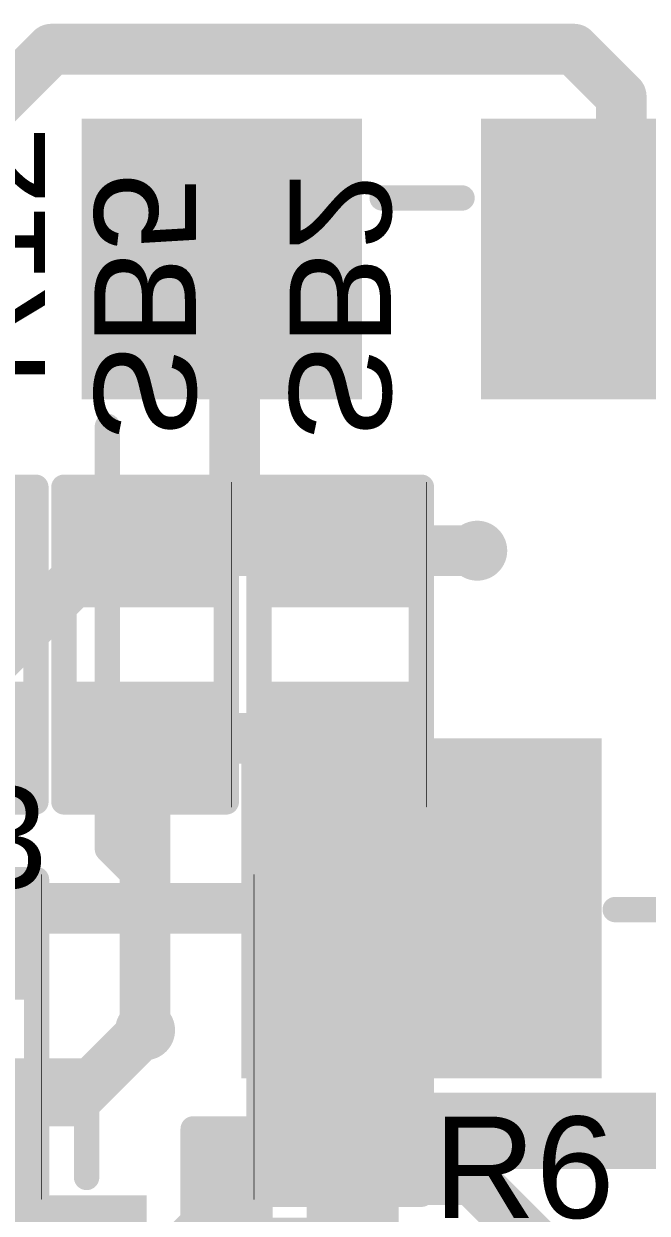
# Model space of a CAD drawing. Header units: inches. Extents: x 28 to 136, y 32 to 73.
# Drawn here: x 50.92 to 54.04, y 55.95 to 61.91 of the extents above; entities that cross this region are included whole.
import ezdxf

# ---------------------------------------------------------------- set-up
doc = ezdxf.new("R2010")
doc.units = ezdxf.units.IN
for name, color, linetype in [('Bottom Layer', 5, 'Continuous'), ('Bottom Overlay', 54, 'Continuous'), ('Bottom Paste', 16, 'Continuous'), ('Bottom Solder', 6, 'Continuous'), ('Top Layer', 1, 'Continuous'), ('Top Overlay', 2, 'Continuous'), ('Top Paste', 8, 'Continuous'), ('Top Solder', 216, 'Continuous'), ('Via Holes', 16, 'Continuous')]:
    doc.layers.add(name, color=color, linetype=linetype)
doc.styles.add('Arial', font='', dxfattribs={"height": 0.2})
doc.styles.get('Arial').set_extended_font_data('Arial')

# ---------------------------------------------------------------- blocks, each defined once
blk = doc.blocks.new('16_QFN__3_3___5')
at = {"layer": 'Top Layer'}
for points in [[(-0.875, 1.8), (-0.625, 1.8), (-0.625, 1.1), (-0.875, 1.1)], [(-0.375, 1.8), (-0.125, 1.8), (-0.125, 1.1), (-0.375, 1.1)], [(0.125, 1.8), (0.375, 1.8), (0.375, 1.1), (0.125, 1.1)], [(0.625, 1.8), (0.875, 1.8), (0.875, 1.1), (0.625, 1.1)], [(-1.1, 0.875), (-1.1, 0.625), (-1.8, 0.625), (-1.8, 0.875)], [(-0.85, 0.85), (0.85, 0.85), (0.85, -0.85), (-0.85, -0.85)], [(1.8, 0.875), (1.8, 0.625), (1.1, 0.625), (1.1, 0.875)], [(-1.1, 0.375), (-1.1, 0.125), (-1.8, 0.125), (-1.8, 0.375)], [(1.8, 0.375), (1.8, 0.125), (1.1, 0.125), (1.1, 0.375)], [(-1.1, -0.125), (-1.1, -0.375), (-1.8, -0.375), (-1.8, -0.125)], [(1.8, -0.125), (1.8, -0.375), (1.1, -0.375), (1.1, -0.125)], [(-1.1, -0.625), (-1.1, -0.875), (-1.8, -0.875), (-1.8, -0.625)], [(1.8, -0.625), (1.8, -0.875), (1.1, -0.875), (1.1, -0.625)], [(-0.875, -1.1), (-0.625, -1.1), (-0.625, -1.8), (-0.875, -1.8)], [(-0.375, -1.1), (-0.125, -1.1), (-0.125, -1.8), (-0.375, -1.8)], [(0.125, -1.1), (0.375, -1.1), (0.375, -1.8), (0.125, -1.8)], [(0.625, -1.1), (0.875, -1.1), (0.875, -1.8), (0.625, -1.8)]]:
    blk.add_hatch(color=1, dxfattribs=at).paths.add_polyline_path(points)
at = {"layer": 'Top Paste'}
for points in [[(-0.875, 1.8), (-0.625, 1.8), (-0.625, 1.1), (-0.875, 1.1)], [(-0.375, 1.8), (-0.125, 1.8), (-0.125, 1.1), (-0.375, 1.1)], [(0.125, 1.8), (0.375, 1.8), (0.375, 1.1), (0.125, 1.1)], [(0.625, 1.8), (0.875, 1.8), (0.875, 1.1), (0.625, 1.1)], [(-1.1, 0.875), (-1.1, 0.625), (-1.8, 0.625), (-1.8, 0.875)], [(-0.85, 0.85), (0.85, 0.85), (0.85, -0.85), (-0.85, -0.85)], [(1.8, 0.875), (1.8, 0.625), (1.1, 0.625), (1.1, 0.875)], [(-1.1, 0.375), (-1.1, 0.125), (-1.8, 0.125), (-1.8, 0.375)], [(1.8, 0.375), (1.8, 0.125), (1.1, 0.125), (1.1, 0.375)], [(-1.1, -0.125), (-1.1, -0.375), (-1.8, -0.375), (-1.8, -0.125)], [(1.8, -0.125), (1.8, -0.375), (1.1, -0.375), (1.1, -0.125)], [(-1.1, -0.625), (-1.1, -0.875), (-1.8, -0.875), (-1.8, -0.625)], [(1.8, -0.625), (1.8, -0.875), (1.1, -0.875), (1.1, -0.625)], [(-0.875, -1.1), (-0.625, -1.1), (-0.625, -1.8), (-0.875, -1.8)], [(-0.375, -1.1), (-0.125, -1.1), (-0.125, -1.8), (-0.375, -1.8)], [(0.125, -1.1), (0.375, -1.1), (0.375, -1.8), (0.125, -1.8)], [(0.625, -1.1), (0.875, -1.1), (0.875, -1.8), (0.625, -1.8)]]:
    blk.add_hatch(color=8, dxfattribs=at).paths.add_polyline_path(points)
at = {"layer": 'Top Solder'}
for points in [[(-0.9766, 1.9016), (-0.5234, 1.9016), (-0.5234, 0.9984), (-0.9766, 0.9984)], [(-0.4766, 1.9016), (-0.0234, 1.9016), (-0.0234, 0.9984), (-0.4766, 0.9984)], [(0.0234, 1.9016), (0.4766, 1.9016), (0.4766, 0.9984), (0.0234, 0.9984)], [(0.5234, 1.9016), (0.9766, 1.9016), (0.9766, 0.9984), (0.5234, 0.9984)], [(-0.9984, 0.9766), (-0.9984, 0.5234), (-1.9016, 0.5234), (-1.9016, 0.9766)], [(1.9016, 0.9766), (1.9016, 0.5234), (0.9984, 0.5234), (0.9984, 0.9766)], [(-0.9516, 0.9516), (0.9516, 0.9516), (0.9516, -0.9516), (-0.9516, -0.9516)], [(-0.9984, 0.4766), (-0.9984, 0.0234), (-1.9016, 0.0234), (-1.9016, 0.4766)], [(1.9016, 0.4766), (1.9016, 0.0234), (0.9984, 0.0234), (0.9984, 0.4766)], [(-0.9984, -0.0234), (-0.9984, -0.4766), (-1.9016, -0.4766), (-1.9016, -0.0234)], [(1.9016, -0.0234), (1.9016, -0.4766), (0.9984, -0.4766), (0.9984, -0.0234)], [(-0.9984, -0.5234), (-0.9984, -0.9766), (-1.9016, -0.9766), (-1.9016, -0.5234)], [(1.9016, -0.5234), (1.9016, -0.9766), (0.9984, -0.9766), (0.9984, -0.5234)], [(-0.9766, -0.9984), (-0.5234, -0.9984), (-0.5234, -1.9016), (-0.9766, -1.9016)], [(-0.4766, -0.9984), (-0.0234, -0.9984), (-0.0234, -1.9016), (-0.4766, -1.9016)], [(0.0234, -0.9984), (0.4766, -0.9984), (0.4766, -1.9016), (0.0234, -1.9016)], [(0.5234, -0.9984), (0.9766, -0.9984), (0.9766, -1.9016), (0.5234, -1.9016)]]:
    blk.add_hatch(color=216, dxfattribs=at).paths.add_polyline_path(points)
at = {"layer": 'Top Overlay', "const_width": 0.127}
for points in [[(-1.6002, 1.6002), (-1.0668, 1.6002)], [(-1.6002, 1.6002), (-1.6002, 1.0668)], [(1.0668, 1.6002), (1.6002, 1.6002)], [(1.6002, 1.6002), (1.6002, 1.0668)], [(-2.0828, 0.889), (-2.0828, 0.635)], [(-2.0828, 0.889), (-1.9558, 0.762)], [(-1.9558, 0.762), (-2.0828, 0.635)], [(-1.6002, -1.0668), (-1.6002, -1.6002)], [(1.6002, -1.0668), (1.6002, -1.6002)], [(-1.6002, -1.6002), (-1.0668, -1.6002)], [(1.0668, -1.6002), (1.6002, -1.6002)]]:
    blk.add_lwpolyline(points, dxfattribs=at)
at = {"layer": 'Top Overlay', "const_width": 0.0635}
for points in [[(-1.632, 1.6002, 1), (-1.5684, 1.6002, 1)], [(-1.632, 1.6002, 1), (-1.5684, 1.6002, 1)], [(-1.0985, 1.6002, 1), (-1.0351, 1.6002, 1)], [(1.035, 1.6002, 1), (1.0985, 1.6002, 1)], [(1.5684, 1.6002, 1), (1.6319, 1.6002, 1)], [(1.5684, 1.6002, 1), (1.6319, 1.6002, 1)], [(-1.632, 1.0668, 1), (-1.5684, 1.0668, 1)], [(1.5684, 1.0668, 1), (1.6319, 1.0668, 1)], [(-2.1145, 0.889, 1), (-2.0511, 0.889, 1)], [(-2.1145, 0.889, 1), (-2.0511, 0.889, 1)], [(-1.9875, 0.762, 1), (-1.9241, 0.762, 1)], [(-1.9875, 0.762, 1), (-1.9241, 0.762, 1)], [(-2.1145, 0.635, 1), (-2.0511, 0.635, 1)], [(-2.1145, 0.635, 1), (-2.0511, 0.635, 1)], [(-1.632, -1.0668, 1), (-1.5684, -1.0668, 1)], [(1.5684, -1.0668, 1), (1.6319, -1.0668, 1)], [(-1.632, -1.6002, 1), (-1.5684, -1.6002, 1)], [(-1.632, -1.6002, 1), (-1.5684, -1.6002, 1)], [(-1.0985, -1.6002, 1), (-1.0351, -1.6002, 1)], [(1.035, -1.6002, 1), (1.0985, -1.6002, 1)], [(1.5684, -1.6002, 1), (1.6319, -1.6002, 1)], [(1.5684, -1.6002, 1), (1.6319, -1.6002, 1)]]:
    blk.add_lwpolyline(points, format="xyb", close=True, dxfattribs=at)
blk = doc.blocks.new('S______B______0402_B_9')
at = {"layer": 'Bottom Layer'}
for points in [[(-0.2413, 0.3175), (-0.2413, -0.3175), (-0.6985, -0.3175), (-0.6985, 0.3175)], [(0.6985, 0.3175), (0.6985, -0.3175), (0.2413, -0.3175), (0.2413, 0.3175)]]:
    blk.add_hatch(color=5, dxfattribs=at).paths.add_polyline_path(points)
at = {"layer": 'Bottom Paste'}
for points in [[(-0.2413, 0.3175), (-0.2413, -0.3175), (-0.6985, -0.3175), (-0.6985, 0.3175)], [(0.6985, 0.3175), (0.6985, -0.3175), (0.2413, -0.3175), (0.2413, 0.3175)]]:
    blk.add_hatch(color=16, dxfattribs=at).paths.add_polyline_path(points)
at = {"layer": 'Bottom Solder'}
for points in [[(-0.1863, 0.3725), (-0.1863, -0.3725), (-0.7535, -0.3725), (-0.7535, 0.3725)], [(0.7535, 0.3725), (0.7535, -0.3725), (0.1863, -0.3725), (0.1863, 0.3725)]]:
    blk.add_hatch(color=6, dxfattribs=at).paths.add_polyline_path(points)
at = {"layer": 'Bottom Overlay'}
for points, const_width in [([(-0.7874, -0.4064), (-0.7874, 0.4064)], 0.127), ([(0.7874, 0.4064), (-0.7874, 0.4064)], 0.127), ([(0.8128, 0.4318), (-0.8128, 0.4318)], 0.00323), ([(0.7874, -0.4064), (0.7874, 0.4064)], 0.127), ([(0.7874, -0.4064), (-0.7874, -0.4064)], 0.127)]:
    blk.add_lwpolyline(points, dxfattribs=dict(at, const_width=const_width))
for points, const_width in [([(-0.8191, 0.4064, 1), (-0.7556, 0.4064, 1)], 0.0635), ([(-0.8191, 0.4064, 1), (-0.7556, 0.4064, 1)], 0.0635), ([(-0.8136, 0.4318, 1), (-0.812, 0.4318, 1)], 0.00161), ([(0.7556, 0.4064, 1), (0.8191, 0.4064, 1)], 0.0635), ([(0.7556, 0.4064, 1), (0.8191, 0.4064, 1)], 0.0635), ([(0.812, 0.4318, 1), (0.8136, 0.4318, 1)], 0.00161), ([(-0.8191, -0.4064, 1), (-0.7556, -0.4064, 1)], 0.0635), ([(-0.8191, -0.4064, 1), (-0.7556, -0.4064, 1)], 0.0635), ([(0.7556, -0.4064, 1), (0.8191, -0.4064, 1)], 0.0635), ([(0.7556, -0.4064, 1), (0.8191, -0.4064, 1)], 0.0635)]:
    blk.add_lwpolyline(points, format="xyb", close=True, dxfattribs=dict(at, const_width=const_width))
blk = doc.blocks.new('S______B______0402_B_11')
at = {"layer": 'Bottom Layer'}
for points in [[(-0.2413, 0.3175), (-0.2413, -0.3175), (-0.6985, -0.3175), (-0.6985, 0.3175)], [(0.6985, 0.3175), (0.6985, -0.3175), (0.2413, -0.3175), (0.2413, 0.3175)]]:
    blk.add_hatch(color=5, dxfattribs=at).paths.add_polyline_path(points)
at = {"layer": 'Bottom Paste'}
for points in [[(-0.2413, 0.3175), (-0.2413, -0.3175), (-0.6985, -0.3175), (-0.6985, 0.3175)], [(0.6985, 0.3175), (0.6985, -0.3175), (0.2413, -0.3175), (0.2413, 0.3175)]]:
    blk.add_hatch(color=16, dxfattribs=at).paths.add_polyline_path(points)
at = {"layer": 'Bottom Solder'}
for points in [[(-0.1863, 0.3725), (-0.1863, -0.3725), (-0.7535, -0.3725), (-0.7535, 0.3725)], [(0.7535, 0.3725), (0.7535, -0.3725), (0.1863, -0.3725), (0.1863, 0.3725)]]:
    blk.add_hatch(color=6, dxfattribs=at).paths.add_polyline_path(points)
at = {"layer": 'Bottom Overlay'}
for points, const_width in [([(-0.7874, 0.4064), (-0.7874, -0.4064)], 0.127), ([(-0.7874, 0.4064), (0.7874, 0.4064)], 0.127), ([(-0.8128, 0.4318), (0.8128, 0.4318)], 0.00323), ([(0.7874, 0.4064), (0.7874, -0.4064)], 0.127), ([(-0.7874, -0.4064), (0.7874, -0.4064)], 0.127)]:
    blk.add_lwpolyline(points, dxfattribs=dict(at, const_width=const_width))
for points, const_width in [([(-0.8191, 0.4064, 1), (-0.7556, 0.4064, 1)], 0.0635), ([(-0.8191, 0.4064, 1), (-0.7556, 0.4064, 1)], 0.0635), ([(-0.8136, 0.4318, 1), (-0.812, 0.4318, 1)], 0.00161), ([(0.7556, 0.4064, 1), (0.8191, 0.4064, 1)], 0.0635), ([(0.7556, 0.4064, 1), (0.8191, 0.4064, 1)], 0.0635), ([(0.812, 0.4318, 1), (0.8136, 0.4318, 1)], 0.00161), ([(-0.8191, -0.4064, 1), (-0.7556, -0.4064, 1)], 0.0635), ([(-0.8191, -0.4064, 1), (-0.7556, -0.4064, 1)], 0.0635), ([(0.7556, -0.4064, 1), (0.8191, -0.4064, 1)], 0.0635), ([(0.7556, -0.4064, 1), (0.8191, -0.4064, 1)], 0.0635)]:
    blk.add_lwpolyline(points, format="xyb", close=True, dxfattribs=dict(at, const_width=const_width))
blk = doc.blocks.new('S______B______0402_B_18')
at = {"layer": 'Bottom Layer'}
for points in [[(-0.2413, 0.3175), (-0.2413, -0.3175), (-0.6985, -0.3175), (-0.6985, 0.3175)], [(0.6985, 0.3175), (0.6985, -0.3175), (0.2413, -0.3175), (0.2413, 0.3175)]]:
    blk.add_hatch(color=5, dxfattribs=at).paths.add_polyline_path(points)
at = {"layer": 'Bottom Paste'}
for points in [[(-0.2413, 0.3175), (-0.2413, -0.3175), (-0.6985, -0.3175), (-0.6985, 0.3175)], [(0.6985, 0.3175), (0.6985, -0.3175), (0.2413, -0.3175), (0.2413, 0.3175)]]:
    blk.add_hatch(color=16, dxfattribs=at).paths.add_polyline_path(points)
at = {"layer": 'Bottom Solder'}
for points in [[(-0.1863, 0.3725), (-0.1863, -0.3725), (-0.7535, -0.3725), (-0.7535, 0.3725)], [(0.7535, 0.3725), (0.7535, -0.3725), (0.1863, -0.3725), (0.1863, 0.3725)]]:
    blk.add_hatch(color=6, dxfattribs=at).paths.add_polyline_path(points)
at = {"layer": 'Bottom Overlay'}
for points, const_width in [([(-0.7874, -0.4064), (-0.7874, 0.4064)], 0.127), ([(0.7874, 0.4064), (-0.7874, 0.4064)], 0.127), ([(0.8128, 0.4318), (-0.8128, 0.4318)], 0.00323), ([(0.7874, -0.4064), (0.7874, 0.4064)], 0.127), ([(0.7874, -0.4064), (-0.7874, -0.4064)], 0.127)]:
    blk.add_lwpolyline(points, dxfattribs=dict(at, const_width=const_width))
for points, const_width in [([(-0.8191, 0.4064, 1), (-0.7556, 0.4064, 1)], 0.0635), ([(-0.8191, 0.4064, 1), (-0.7556, 0.4064, 1)], 0.0635), ([(-0.8136, 0.4318, 1), (-0.812, 0.4318, 1)], 0.00161), ([(0.7556, 0.4064, 1), (0.8191, 0.4064, 1)], 0.0635), ([(0.7556, 0.4064, 1), (0.8191, 0.4064, 1)], 0.0635), ([(0.812, 0.4318, 1), (0.8136, 0.4318, 1)], 0.00161), ([(-0.8191, -0.4064, 1), (-0.7556, -0.4064, 1)], 0.0635), ([(-0.8191, -0.4064, 1), (-0.7556, -0.4064, 1)], 0.0635), ([(0.7556, -0.4064, 1), (0.8191, -0.4064, 1)], 0.0635), ([(0.7556, -0.4064, 1), (0.8191, -0.4064, 1)], 0.0635)]:
    blk.add_lwpolyline(points, format="xyb", close=True, dxfattribs=dict(at, const_width=const_width))
blk = doc.blocks.new('S______B______0402_B_21')
at = {"layer": 'Bottom Layer'}
for points in [[(-0.2413, 0.3175), (-0.2413, -0.3175), (-0.6985, -0.3175), (-0.6985, 0.3175)], [(0.6985, 0.3175), (0.6985, -0.3175), (0.2413, -0.3175), (0.2413, 0.3175)]]:
    blk.add_hatch(color=5, dxfattribs=at).paths.add_polyline_path(points)
at = {"layer": 'Bottom Paste'}
for points in [[(-0.2413, 0.3175), (-0.2413, -0.3175), (-0.6985, -0.3175), (-0.6985, 0.3175)], [(0.6985, 0.3175), (0.6985, -0.3175), (0.2413, -0.3175), (0.2413, 0.3175)]]:
    blk.add_hatch(color=16, dxfattribs=at).paths.add_polyline_path(points)
at = {"layer": 'Bottom Solder'}
for points in [[(-0.1863, 0.3725), (-0.1863, -0.3725), (-0.7535, -0.3725), (-0.7535, 0.3725)], [(0.7535, 0.3725), (0.7535, -0.3725), (0.1863, -0.3725), (0.1863, 0.3725)]]:
    blk.add_hatch(color=6, dxfattribs=at).paths.add_polyline_path(points)
at = {"layer": 'Bottom Overlay'}
for points, const_width in [([(-0.7874, -0.4064), (-0.7874, 0.4064)], 0.127), ([(0.7874, 0.4064), (-0.7874, 0.4064)], 0.127), ([(0.8128, 0.4318), (-0.8128, 0.4318)], 0.00323), ([(0.7874, -0.4064), (0.7874, 0.4064)], 0.127), ([(0.7874, -0.4064), (-0.7874, -0.4064)], 0.127)]:
    blk.add_lwpolyline(points, dxfattribs=dict(at, const_width=const_width))
for points, const_width in [([(-0.8191, 0.4064, 1), (-0.7556, 0.4064, 1)], 0.0635), ([(-0.8191, 0.4064, 1), (-0.7556, 0.4064, 1)], 0.0635), ([(-0.8136, 0.4318, 1), (-0.812, 0.4318, 1)], 0.00161), ([(0.7556, 0.4064, 1), (0.8191, 0.4064, 1)], 0.0635), ([(0.7556, 0.4064, 1), (0.8191, 0.4064, 1)], 0.0635), ([(0.812, 0.4318, 1), (0.8136, 0.4318, 1)], 0.00161), ([(-0.8191, -0.4064, 1), (-0.7556, -0.4064, 1)], 0.0635), ([(-0.8191, -0.4064, 1), (-0.7556, -0.4064, 1)], 0.0635), ([(0.7556, -0.4064, 1), (0.8191, -0.4064, 1)], 0.0635), ([(0.7556, -0.4064, 1), (0.8191, -0.4064, 1)], 0.0635)]:
    blk.add_lwpolyline(points, format="xyb", close=True, dxfattribs=dict(at, const_width=const_width))
blk = doc.blocks.new('S______B______0402_B_22')
at = {"layer": 'Bottom Layer'}
for points in [[(-0.2413, 0.3175), (-0.2413, -0.3175), (-0.6985, -0.3175), (-0.6985, 0.3175)], [(0.6985, 0.3175), (0.6985, -0.3175), (0.2413, -0.3175), (0.2413, 0.3175)]]:
    blk.add_hatch(color=5, dxfattribs=at).paths.add_polyline_path(points)
at = {"layer": 'Bottom Paste'}
for points in [[(-0.2413, 0.3175), (-0.2413, -0.3175), (-0.6985, -0.3175), (-0.6985, 0.3175)], [(0.6985, 0.3175), (0.6985, -0.3175), (0.2413, -0.3175), (0.2413, 0.3175)]]:
    blk.add_hatch(color=16, dxfattribs=at).paths.add_polyline_path(points)
at = {"layer": 'Bottom Solder'}
for points in [[(-0.1863, 0.3725), (-0.1863, -0.3725), (-0.7535, -0.3725), (-0.7535, 0.3725)], [(0.7535, 0.3725), (0.7535, -0.3725), (0.1863, -0.3725), (0.1863, 0.3725)]]:
    blk.add_hatch(color=6, dxfattribs=at).paths.add_polyline_path(points)
at = {"layer": 'Bottom Overlay'}
for points, const_width in [([(-0.7874, 0.4064), (-0.7874, -0.4064)], 0.127), ([(-0.7874, 0.4064), (0.7874, 0.4064)], 0.127), ([(-0.8128, 0.4318), (0.8128, 0.4318)], 0.00323), ([(0.7874, 0.4064), (0.7874, -0.4064)], 0.127), ([(-0.7874, -0.4064), (0.7874, -0.4064)], 0.127)]:
    blk.add_lwpolyline(points, dxfattribs=dict(at, const_width=const_width))
for points, const_width in [([(-0.8191, 0.4064, 1), (-0.7556, 0.4064, 1)], 0.0635), ([(-0.8191, 0.4064, 1), (-0.7556, 0.4064, 1)], 0.0635), ([(-0.8136, 0.4318, 1), (-0.812, 0.4318, 1)], 0.00161), ([(0.7556, 0.4064, 1), (0.8191, 0.4064, 1)], 0.0635), ([(0.7556, 0.4064, 1), (0.8191, 0.4064, 1)], 0.0635), ([(0.812, 0.4318, 1), (0.8136, 0.4318, 1)], 0.00161), ([(-0.8191, -0.4064, 1), (-0.7556, -0.4064, 1)], 0.0635), ([(-0.8191, -0.4064, 1), (-0.7556, -0.4064, 1)], 0.0635), ([(0.7556, -0.4064, 1), (0.8191, -0.4064, 1)], 0.0635), ([(0.7556, -0.4064, 1), (0.8191, -0.4064, 1)], 0.0635)]:
    blk.add_lwpolyline(points, format="xyb", close=True, dxfattribs=dict(at, const_width=const_width))
blk = doc.blocks.new('TC33X_2_105E_25')
at = {"layer": 'Top Layer'}
for points in [[(-0.8, 2.375), (0.8, 2.375), (0.8, 0.875), (-0.8, 0.875)], [(-1.6, -1.025), (-0.4, -1.025), (-0.4, -2.225), (-1.6, -2.225)], [(0.4, -1.025), (1.6, -1.025), (1.6, -2.225), (0.4, -2.225)]]:
    blk.add_hatch(color=1, dxfattribs=at).paths.add_polyline_path(points)
at = {"layer": 'Top Paste'}
for points in [[(-0.8, 2.375), (0.8, 2.375), (0.8, 0.875), (-0.8, 0.875)], [(-1.6, -1.025), (-0.4, -1.025), (-0.4, -2.225), (-1.6, -2.225)], [(0.4, -1.025), (1.6, -1.025), (1.6, -2.225), (0.4, -2.225)]]:
    blk.add_hatch(color=8, dxfattribs=at).paths.add_polyline_path(points)
at = {"layer": 'Top Solder'}
for points in [[(-0.9016, 2.4766), (0.9016, 2.4766), (0.9016, 0.7734), (-0.9016, 0.7734)], [(-1.7016, -0.9234), (-0.2984, -0.9234), (-0.2984, -2.3266), (-1.7016, -2.3266)], [(0.2984, -0.9234), (1.7016, -0.9234), (1.7016, -2.3266), (0.2984, -2.3266)]]:
    blk.add_hatch(color=216, dxfattribs=at).paths.add_polyline_path(points)
at = {"layer": 'Top Overlay', "const_width": 0.127}
for points in [[(-1.27, 1.6312), (-1.572, 1.3292)], [(-0.97, 1.6312), (-1.27, 1.6312)], [(1.27, 1.6312), (0.97, 1.6312)], [(1.572, 1.3292), (1.27, 1.6312)], [(-1.572, 1.3292), (-1.572, -0.7874)], [(1.572, 1.3292), (1.572, -0.7874)], [(-1.889, -1.5234), (-1.889, -1.7774)], [(-1.762, -1.6504), (-1.889, -1.5234)], [(-1.762, -1.6504), (-1.889, -1.7774)], [(0.1968, -1.9304), (-0.2032, -1.9304)]]:
    blk.add_lwpolyline(points, dxfattribs=at)
at = {"layer": 'Top Overlay', "const_width": 0.0635}
for points in [[(-1.3018, 1.6312, 1), (-1.2383, 1.6312, 1)], [(-1.3018, 1.6312, 1), (-1.2383, 1.6312, 1)], [(-1.0018, 1.6312, 1), (-0.9383, 1.6312, 1)], [(0.9383, 1.6312, 1), (1.0018, 1.6312, 1)], [(1.2383, 1.6312, 1), (1.3018, 1.6312, 1)], [(1.2383, 1.6312, 1), (1.3018, 1.6312, 1)], [(-1.6038, 1.3292, 1), (-1.5403, 1.3292, 1)], [(-1.6038, 1.3292, 1), (-1.5403, 1.3292, 1)], [(1.5403, 1.3292, 1), (1.6038, 1.3292, 1)], [(1.5403, 1.3292, 1), (1.6038, 1.3292, 1)], [(-1.6038, -0.7874, 1), (-1.5403, -0.7874, 1)], [(1.5403, -0.7874, 1), (1.6038, -0.7874, 1)], [(-1.9208, -1.5234, 1), (-1.8573, -1.5234, 1)], [(-1.9208, -1.5234, 1), (-1.8573, -1.5234, 1)], [(-1.7938, -1.6504, 1), (-1.7303, -1.6504, 1)], [(-1.7938, -1.6504, 1), (-1.7303, -1.6504, 1)], [(-1.9208, -1.7774, 1), (-1.8573, -1.7774, 1)], [(-1.9208, -1.7774, 1), (-1.8573, -1.7774, 1)], [(-0.2349, -1.9304, 1), (-0.1714, -1.9304, 1)], [(0.165, -1.9304, 1), (0.2285, -1.9304, 1)]]:
    blk.add_lwpolyline(points, format="xyb", close=True, dxfattribs=at)
blk = doc.blocks.new('R___0201_31')
at = {"layer": 'Top Layer'}
for points in [[(-0.41, 0.185), (-0.14, 0.185), (-0.14, -0.185), (-0.41, -0.185)], [(0.14, 0.185), (0.41, 0.185), (0.41, -0.185), (0.14, -0.185)]]:
    blk.add_hatch(color=1, dxfattribs=at).paths.add_polyline_path(points)
at = {"layer": 'Top Paste'}
for points in [[(-0.41, 0.185), (-0.14, 0.185), (-0.14, -0.185), (-0.41, -0.185)], [(0.14, 0.185), (0.41, 0.185), (0.41, -0.185), (0.14, -0.185)]]:
    blk.add_hatch(color=8, dxfattribs=at).paths.add_polyline_path(points)
at = {"layer": 'Top Solder'}
for points in [[(-0.465, 0.24), (-0.085, 0.24), (-0.085, -0.24), (-0.465, -0.24)], [(0.085, 0.24), (0.465, 0.24), (0.465, -0.24), (0.085, -0.24)]]:
    blk.add_hatch(color=216, dxfattribs=at).paths.add_polyline_path(points)
at = {"layer": 'Top Overlay', "const_width": 0.127}
for points in [[(-0.4826, -0.254), (-0.4826, 0.254)], [(-0.4826, 0.254), (0.4826, 0.254)], [(0.4826, -0.254), (0.4826, 0.254)], [(-0.4826, -0.254), (0.4826, -0.254)]]:
    blk.add_lwpolyline(points, dxfattribs=at)
at = {"layer": 'Top Overlay', "const_width": 0.0635}
for points in [[(-0.5143, 0.254, 1), (-0.4508, 0.254, 1)], [(-0.5143, 0.254, 1), (-0.4508, 0.254, 1)], [(0.4508, 0.254, 1), (0.5143, 0.254, 1)], [(0.4508, 0.254, 1), (0.5143, 0.254, 1)], [(-0.5143, -0.254, 1), (-0.4508, -0.254, 1)], [(-0.5143, -0.254, 1), (-0.4508, -0.254, 1)], [(0.4508, -0.254, 1), (0.5143, -0.254, 1)], [(0.4508, -0.254, 1), (0.5143, -0.254, 1)]]:
    blk.add_lwpolyline(points, format="xyb", close=True, dxfattribs=at)

msp = doc.modelspace()

# ---------------------------------------------------------------- hatches: boundary and pattern name
at = {"layer": 'Bottom Layer'}
h = msp.add_hatch(color=5, dxfattribs=at)
edge = h.paths.add_edge_path()
edge.add_arc((53.1876, 59.2709), 0.15, 0, 360)
h = msp.add_hatch(color=5, dxfattribs=at)
edge = h.paths.add_edge_path()
edge.add_arc((51.5246, 56.8706), 0.15, 0, 360)
at = {"layer": 'Top Layer'}
h = msp.add_hatch(color=1, dxfattribs=at)
edge = h.paths.add_edge_path()
edge.add_arc((53.1876, 59.2709), 0.15, 0, 360)
h = msp.add_hatch(color=1, dxfattribs=at)
edge = h.paths.add_edge_path()
edge.add_arc((51.5246, 56.8706), 0.15, 0, 360)
at = {"layer": 'Via Holes'}
h = msp.add_hatch(color=7, dxfattribs=at)
edge = h.paths.add_edge_path()
edge.add_arc((53.1876, 59.2709), 0.075, 0, 360)
h = msp.add_hatch(color=7, dxfattribs=at)
edge = h.paths.add_edge_path()
edge.add_arc((51.5246, 56.8706), 0.075, 0, 360)

# ---------------------------------------------------------------- linework, layer by layer
at = {"layer": 'Bottom Layer'}
for points, const_width in [([(52.5018, 59.2709), (53.1876, 59.2709)], 0.254), ([(51.5246, 58.3311), (52.5018, 58.3311)], 0.254), ([(51.5246, 56.8706), (51.5246, 58.3311)], 0.254), ([(52.5018, 57.5232), (52.5018, 58.3311)], 0.254), ([(52.5018, 56.3675), (56.7729, 56.3675)], 0.381)]:
    msp.add_lwpolyline(points, dxfattribs=dict(at, const_width=const_width))
for points, const_width in [([(52.4383, 59.2709, 1), (52.5653, 59.2709, 1)], 0.127), ([(53.1241, 59.2709, 1), (53.2511, 59.2709, 1)], 0.127), ([(51.4611, 58.3311, 1), (51.5881, 58.3311, 1)], 0.127), ([(51.4611, 58.3311, 1), (51.5881, 58.3311, 1)], 0.127), ([(52.4383, 58.3311, 1), (52.5653, 58.3311, 1)], 0.127), ([(52.4383, 58.3311, 1), (52.5653, 58.3311, 1)], 0.127), ([(52.4383, 57.5232, 1), (52.5653, 57.5232, 1)], 0.127), ([(51.4611, 56.8706, 1), (51.5881, 56.8706, 1)], 0.127), ([(52.4066, 56.3675, 1), (52.5971, 56.3675, 1)], 0.1905)]:
    msp.add_lwpolyline(points, format="xyb", close=True, dxfattribs=dict(at, const_width=const_width))
at = {"layer": 'Top Layer'}
for points, const_width in [([(50.7422, 61.4675), (51.0558, 61.7811)], 0.254), ([(51.0558, 61.7811), (53.6713, 61.7811)], 0.254), ([(53.6713, 61.7811), (53.9082, 61.5442)], 0.254), ([(53.9082, 60.7308), (53.9082, 61.5442)], 0.254), ([(51.9082, 60.7308), (51.9728, 60.6662)], 0.254), ([(51.9728, 59.2709), (51.9728, 60.6662)], 0.254), ([(50.6925, 58.6431), (51.3203, 59.2709)], 0.254), ([(51.3203, 59.2709), (51.9728, 59.2709)], 0.254), ([(51.9728, 59.2709), (53.1876, 59.2709)], 0.254), ([(50.3563, 57.4808), (52.9082, 57.4808)], 0.254), ([(51.1712, 56.5172), (51.5246, 56.8706)], 0.254), ([(50.3816, 56.5172), (51.1712, 56.5172)], 0.254), ([(51.9728, 56.0728), (51.9728, 56.1228)], 0.2032), ([(52.5228, 56.1228), (53.1639, 56.1228)], 0.254), ([(53.1639, 56.1228), (54.1687, 55.118)], 0.254), ([(51.7172, 55.8172), (51.9728, 56.0728)], 0.2032)]:
    msp.add_lwpolyline(points, dxfattribs=dict(at, const_width=const_width))
for points, const_width in [([(50.9923, 61.7811, 1), (51.1193, 61.7811, 1)], 0.127), ([(50.9923, 61.7811, 1), (51.1193, 61.7811, 1)], 0.127), ([(53.6078, 61.7811, 1), (53.7348, 61.7811, 1)], 0.127), ([(53.6078, 61.7811, 1), (53.7348, 61.7811, 1)], 0.127), ([(53.8447, 61.5442, 1), (53.9717, 61.5442, 1)], 0.127), ([(53.8447, 61.5442, 1), (53.9717, 61.5442, 1)], 0.127), ([(51.8447, 60.7308, 1), (51.9717, 60.7308, 1)], 0.127), ([(53.8447, 60.7308, 1), (53.9717, 60.7308, 1)], 0.127), ([(51.9093, 60.6662, 1), (52.0363, 60.6662, 1)], 0.127), ([(51.9093, 60.6662, 1), (52.0363, 60.6662, 1)], 0.127), ([(51.2568, 59.2709, 1), (51.3838, 59.2709, 1)], 0.127), ([(51.2568, 59.2709, 1), (51.3838, 59.2709, 1)], 0.127), ([(51.9093, 59.2709, 1), (52.0363, 59.2709, 1)], 0.127), ([(51.9093, 59.2709, 1), (52.0363, 59.2709, 1)], 0.127), ([(51.9093, 59.2709, 1), (52.0363, 59.2709, 1)], 0.127), ([(53.1241, 59.2709, 1), (53.2511, 59.2709, 1)], 0.127), ([(52.8447, 57.4808, 1), (52.9717, 57.4808, 1)], 0.127), ([(51.4611, 56.8706, 1), (51.5881, 56.8706, 1)], 0.127), ([(51.1077, 56.5172, 1), (51.2347, 56.5172, 1)], 0.127), ([(51.1077, 56.5172, 1), (51.2347, 56.5172, 1)], 0.127), ([(51.922, 56.1228, 1), (52.0236, 56.1228, 1)], 0.1016), ([(52.4593, 56.1228, 1), (52.5863, 56.1228, 1)], 0.127), ([(53.1004, 56.1228, 1), (53.2274, 56.1228, 1)], 0.127), ([(53.1004, 56.1228, 1), (53.2274, 56.1228, 1)], 0.127), ([(51.922, 56.0728, 1), (52.0236, 56.0728, 1)], 0.1016), ([(51.922, 56.0728, 1), (52.0236, 56.0728, 1)], 0.1016)]:
    msp.add_lwpolyline(points, format="xyb", close=True, dxfattribs=dict(at, const_width=const_width))

# ---------------------------------------------------------------- block references
for name, p, rotation in [('TC33X_2_105E_25', (52.9082, 59.1058), 180), ('S______B______0402_B_11', (50.5714, 58.801), 90), ('S______B______0402_B_18', (51.5246, 58.801), 270), ('S______B______0402_B_21', (52.5018, 58.801), 270), ('S______B______0402_B_9', (50.5746, 56.8374), 270), ('S______B______0402_B_22', (52.5018, 56.8374), 90), ('16_QFN__3_3___5', (49.6316, 55.0672), 90)]:
    msp.add_blockref(name, p, dxfattribs=dict(rotation=rotation))
msp.add_blockref('R___0201_31', (52.2478, 56.1228))

# ---------------------------------------------------------------- texts
at = {"layer": 'Bottom Overlay', "style": 'Arial', "text_generation_flag": 2}
for s, p in [('SB5', (51.2707, 59.8217)), ('SB2', (52.2479, 59.8217))]:
    msp.add_text(s, height=0.508, rotation=270, dxfattribs=at).set_placement(p)
at = {"layer": 'Top Overlay', "style": 'Arial'}
msp.add_text('R12', height=0.508, rotation=90, dxfattribs=at).set_placement((51.0235, 60.096))
for s, p in [('R13', (49.7334, 57.5819)), ('R6', (52.9676, 55.9309))]:
    msp.add_text(s, height=0.508, dxfattribs=at).set_placement(p)

doc.saveas('drawing.dxf')
